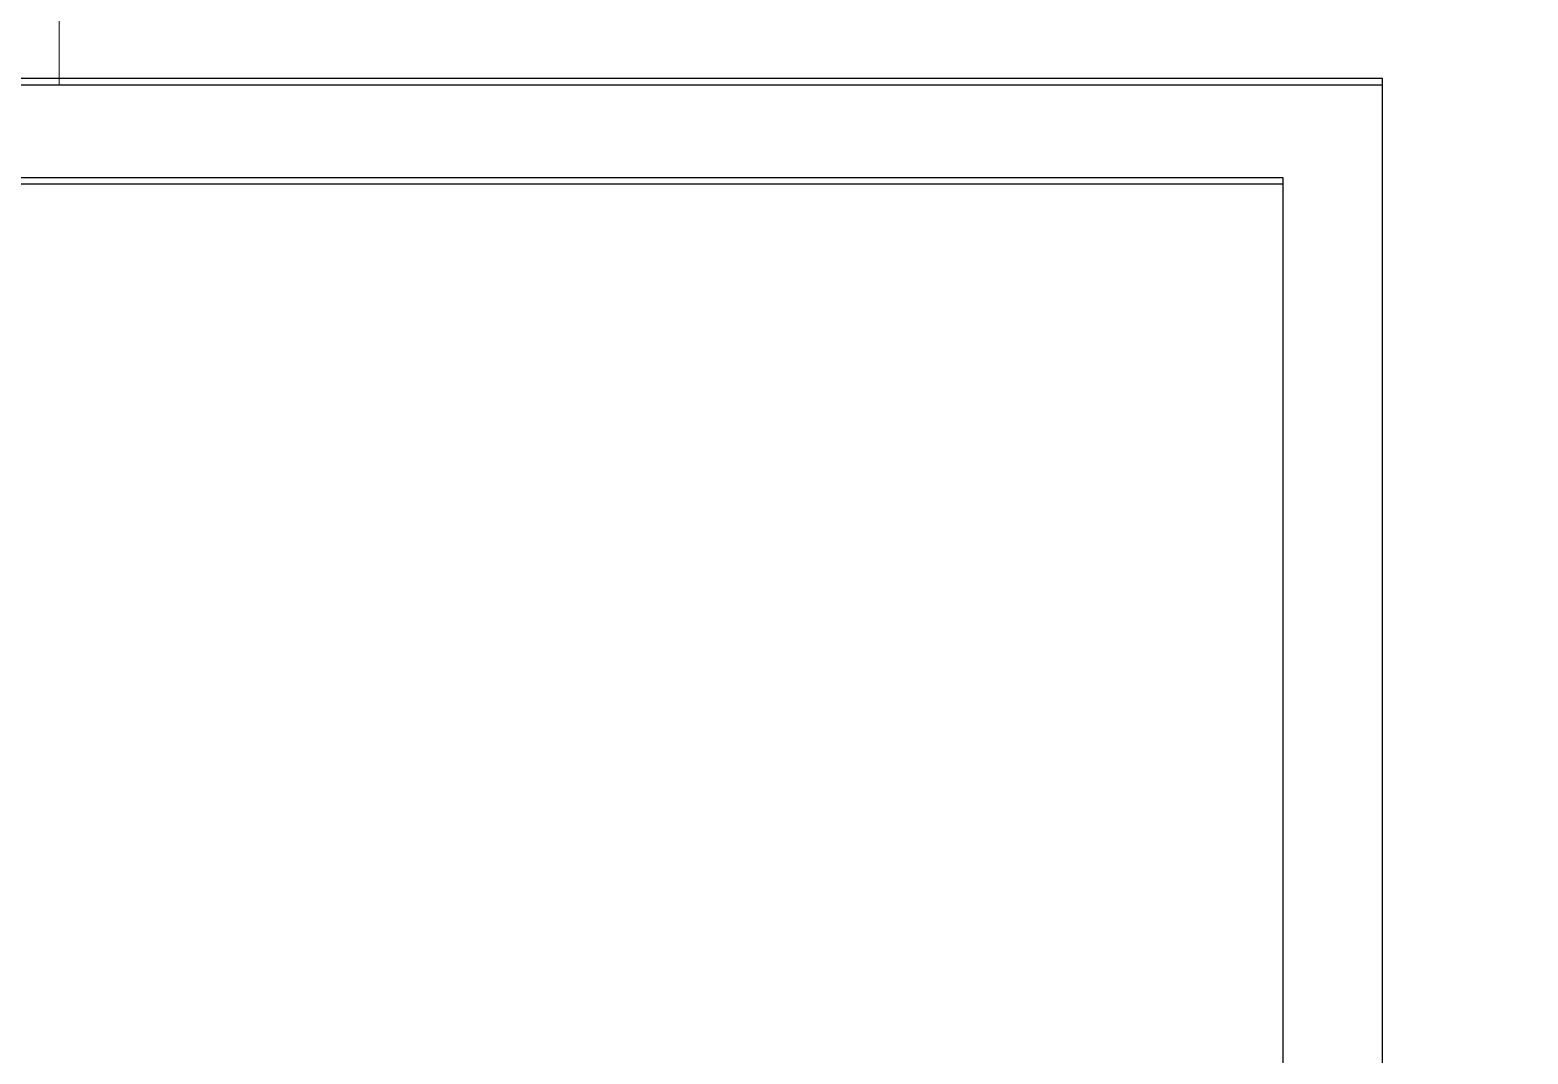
# Model space of a CAD drawing. Header units: millimetres. Extents: x -74375.7 to -74322.5, y 4275.7 to 4361.
# Drawn here: x -74353.97 to -74331.33, y 4316.36 to 4331.84 of the extents above; entities that cross this region are included whole.
import ezdxf

# ---------------------------------------------------------------- set-up
doc = ezdxf.new("R2010")
doc.units = ezdxf.units.MM
doc.layers.add('KOMPOZIT', color=117, linetype='Continuous', true_color=0x567b60)
doc.layers.add('SAIT_KOMPOZE_LAYER', color=3, linetype='SAİT KOMPOZE')
doc.layers.add('ÇELİK KOSNTR.', color=12, linetype='Continuous', lineweight=25)
doc.styles.get("Standard").update_dxf_attribs({"font": 'arial.ttf'})
doc.linetypes.add('SAİT KOMPOZE', pattern='A,1,-0.2,["|",Standard,S=0.2,R=0,X=-0.1,Y=-0.1],-0.2', length=1.4)

# ---------------------------------------------------------------- blocks, each defined once
blk = doc.blocks.new('A$Ca1f0e8e2')
blk.add_wipeout([(19.9, 0), (-19.9, 0), (-19.9, -30.1), (-19.9, -51.1), (-22.2, -51.1), (-22.2, -55.4), (22.2, -55.4), (22.2, -51.1), (19.9, -51.1)])
at = {"layer": 'ÇELİK KOSNTR.'}
for points in [[(20, 0), (-20, 0), (-20, -30), (20, -30)], [(20, -0.1), (-20, -0.1), (-20, -30.1), (20, -30.1)], [(18.5, -1.5), (-18.5, -1.5), (-18.5, -28.5), (18.5, -28.5)], [(18.5, -1.6), (-18.5, -1.6), (-18.5, -28.6), (18.5, -28.6)]]:
    blk.add_lwpolyline(points, close=True, dxfattribs=at)
blk = doc.blocks.new('kompoze baş')
at = {"layer": 'SAIT_KOMPOZE_LAYER', "ltscale": 1.626534}
blk.add_blockref('A$Ca1f0e8e2', (0, -29.9, -0.167), dxfattribs=at)
at = {"layer": 'SAIT_KOMPOZE_LAYER', "color": 0, "lineweight": 0, "ltscale": 1.626534, "flags": 128}
blk.add_lwpolyline([(0, -30), (0, 0)], dxfattribs=at)

msp = doc.modelspace()

# ---------------------------------------------------------------- block references
at = {"layer": 'KOMPOZIT'}
msp.add_blockref('kompoze baş', (-74353.53, 4361.008, 0.167), dxfattribs=at)

doc.saveas('drawing.dxf')
